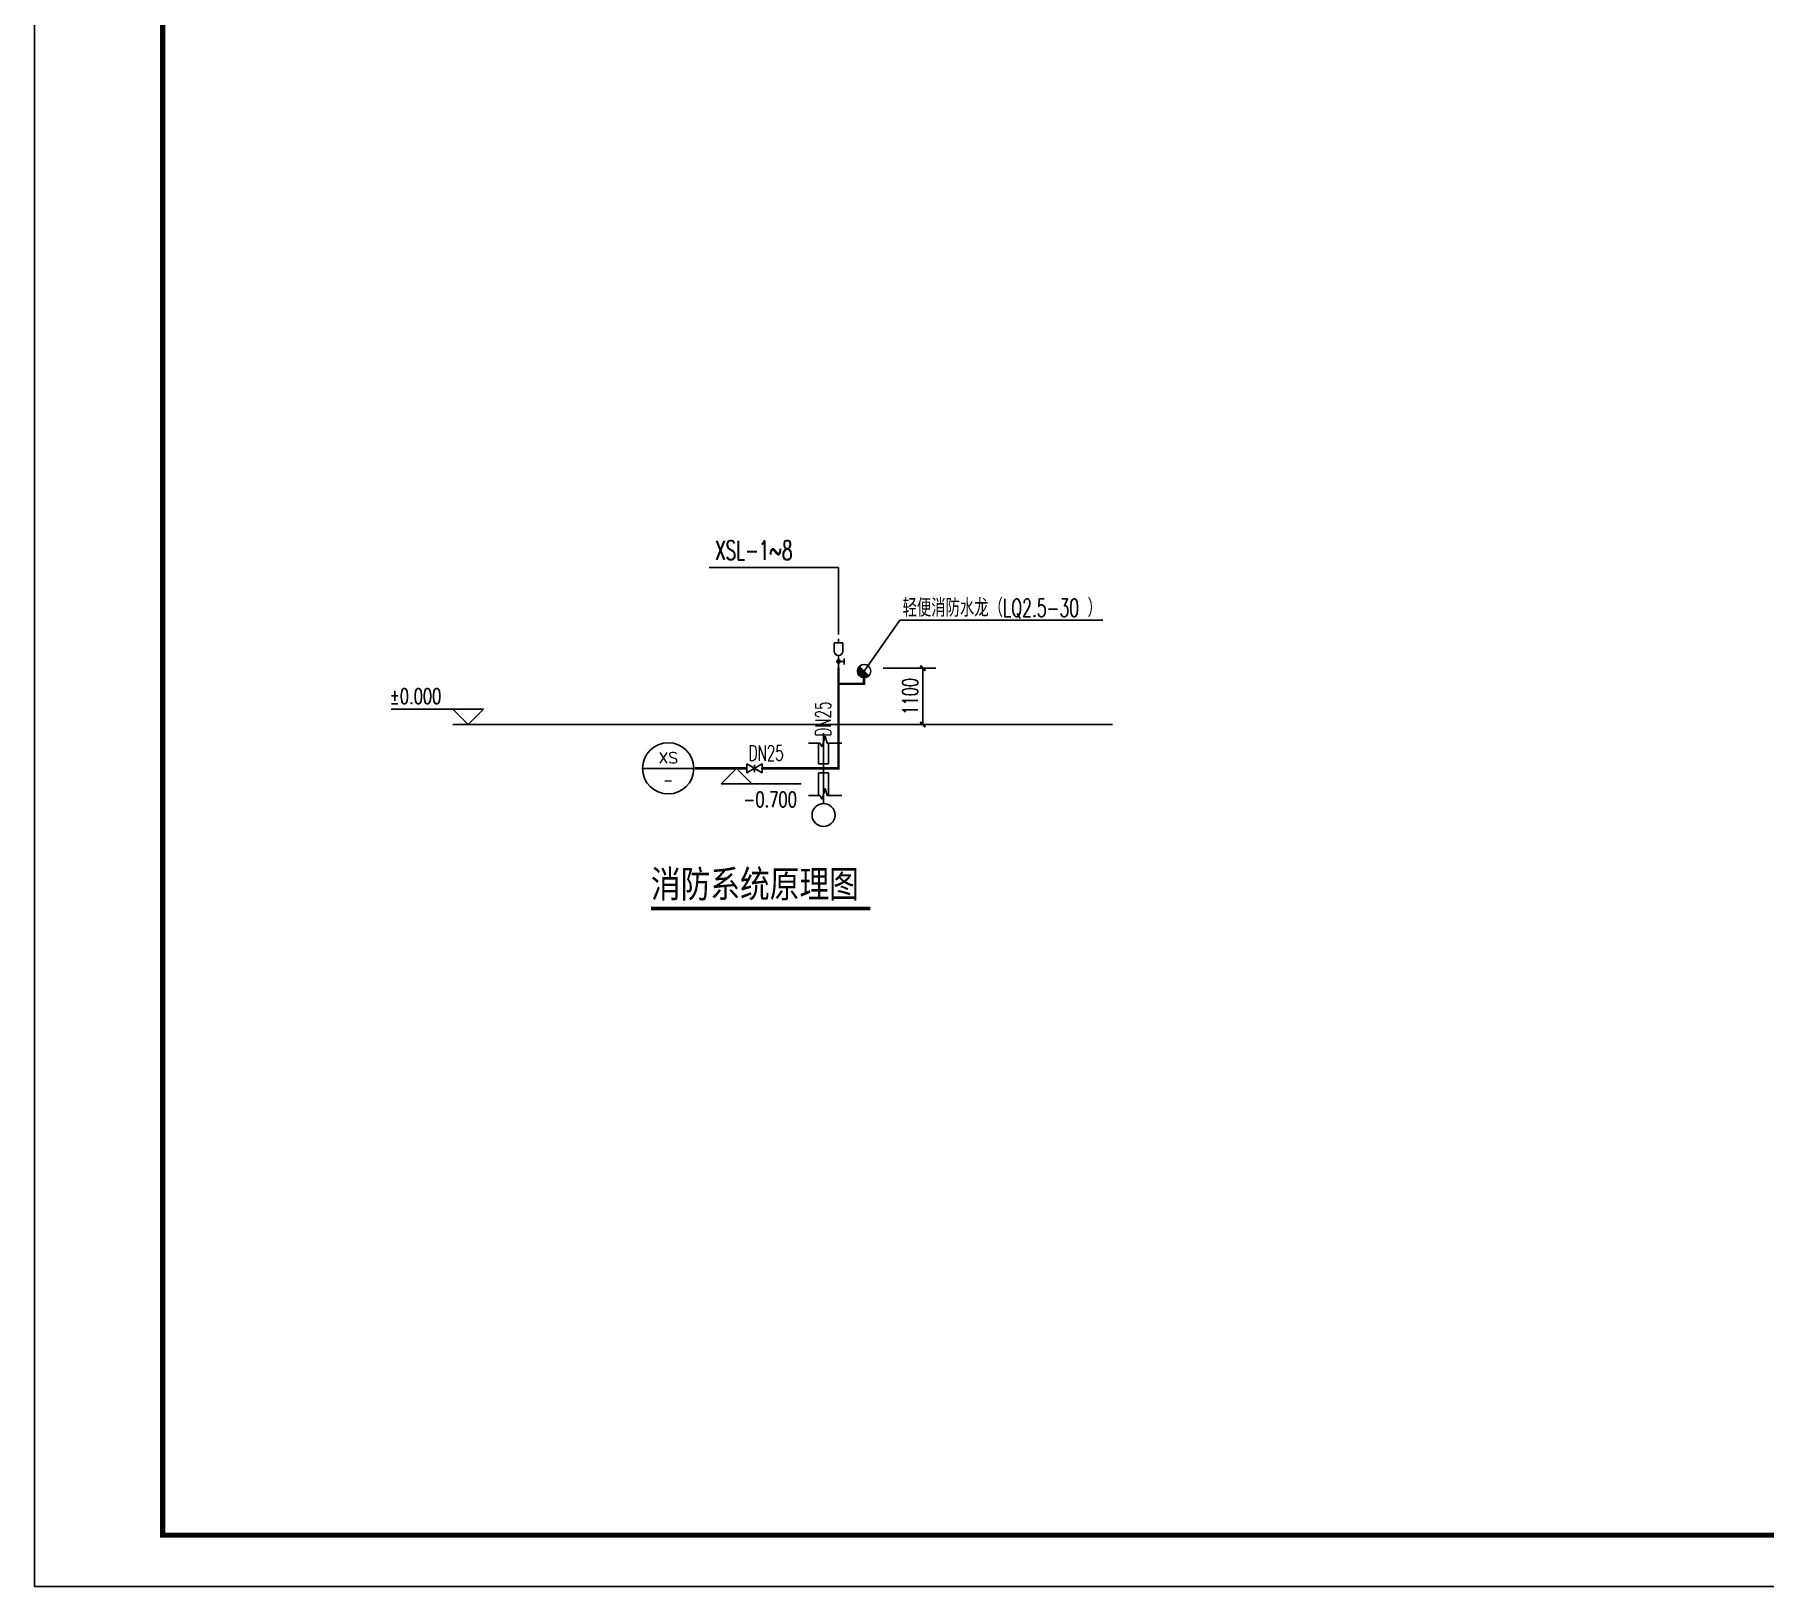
# Model space of a CAD drawing. Extents: x -173214 to 1102988, y -234847 to 675458.
# Drawn here: x 170967 to 187856, y 169273 to 184425 of the extents above; entities that cross this region are included whole.
import ezdxf
from ezdxf.enums import TextEntityAlignment as Align

# ---------------------------------------------------------------- set-up
doc = ezdxf.new("R2010")
doc.units = 0
doc.header["$LTSCALE"] = 1000
doc.header["$MEASUREMENT"] = 0
doc.linetypes.add('DOTE', pattern=[2.42, 2, -0.2, 0.02, -0.2])
doc.layers.get('Defpoints').update_dxf_attribs({"color": 250})
for name, color, linetype in [('0-建筑立面', 255, 'Continuous'), ('DIM_SYMB', 171, 'Continuous'), ('DIM_消防', 3, 'Continuous'), ('DOTE', 8, 'DOTE'), ('EQUIP_消火栓', 7, 'Continuous'), ('PIPE-消防', 1, 'Continuous'), ('PUB_DIM', 171, 'Continuous'), ('PUB_TEXT', 7, 'Continuous'), ('TEXT_消防', 7, 'Continuous'), ('TK', 4, 'Continuous'), ('TWT_DIM', 3, 'Continuous'), ('TWT_ELEV', 3, 'Continuous'), ('TWT_TEXT', 7, 'Continuous'), ('VALVE_喷淋', 7, 'Continuous'), ('VALVE_消防', 7, 'Continuous')]:
    doc.layers.add(name, color=color, linetype=linetype)
doc.styles.add('-宋体', font='', dxfattribs={"width": 0.8})
doc.styles.add('_TCH_DIM', font='SIMPLEX', dxfattribs={"bigfont": 'GBCBIG'})
doc.styles.add('_TCH_DIM_T3', font='SIMPLEX', dxfattribs={"width": 0.705882, "bigfont": 'GBCBIG'})
doc.styles.add('_TWT_CIRCLE', font='COMPLEX', dxfattribs={"width": 1.1, "height": 3, "bigfont": 'HZTXT'})
doc.styles.add('_TWT_PIPEDN', font='SIMPLEX', dxfattribs={"width": 0.8, "height": 3, "bigfont": 'HZTXT'})
doc.styles.add('_TWT_SERIAL', font='COMPLEX', dxfattribs={"width": 0.8, "height": 3, "bigfont": 'HZTXT'})
doc.styles.get("Standard").update_dxf_attribs({"font": 'gbenor.shx', "bigfont": 'gbcbig.shx'})
doc.styles.get('-宋体').set_extended_font_data('SimSun')
doc.dimstyles.new('_TWT_ARCH&&100', dxfattribs={"dimtxt": 297.5, "dimasz": 100, "dimexe": 250, "dimexo": 300, "dimgap": 100, "dimtad": 1, "dimdec": 0, "dimzin": 0, "dimdsep": 46, "dimtxsty": '_TCH_DIM_T3', "dimblk": 'ARCHTICK', "dimcen": 0.09, "dimclrt": 7, "dimazin": 2, "dimtfac": 1, "dimtdec": 0, "dimtix": 1, "dimtmove": 2, "dimatfit": 3, "dimfxl": 0, "dimtolj": 1, "dimtzin": 0, "dimarcsym": 0})

# ---------------------------------------------------------------- blocks, each defined once
blk = doc.blocks.new('$valve$00000669')
for p, q in [((0, 0), (212, 0)), ((108, 0), (108, -100)), ((287, 74), (433, 74)), ((433, 74), (433, -76)), ((433, 0), (500, 0)), ((158, -100), (58, -100)), ((433, -76), (287, -76))]:
    blk.add_line(p, q)
at = {"const_width": 31.2}
blk.add_lwpolyline([(108, 16, 1), (108, -16, 1)], format="xyb", close=True, dxfattribs=at)
blk.add_circle((108, 0), 31.2)
blk.add_arc((287, -1), 75, 90, 270)
blk = doc.blocks.new('_ArchTick')
at = {"color": 0, "linetype": 'ByBlock', "const_width": 0.4}
blk.add_lwpolyline([(-0.5, -0.5), (0.5, 0.5)], dxfattribs=at)
blk = doc.blocks.new('*D398')
at = {"layer": 'Defpoints', "color": 0}
for p in [(-6186119, -3099665), (-6185041, -3099665), (-6186119, -3100765)]:
    blk.add_point(p, dxfattribs=at)
at = {"layer": 'TWT_DIM', "color": 0, "lineweight": -2}
for p, q in [((-6185819, -3099665), (-6184791, -3099665)), ((-6185041, -3100765), (-6185041, -3099665)), ((-6185819, -3100765), (-6184791, -3100765))]:
    blk.add_line(p, q, dxfattribs=at)
at = {"layer": 'TWT_DIM', "color": 0, "lineweight": -2, "xscale": 100, "yscale": 100, "zscale": 100}
for p, rotation in [((-6185041, -3099665), 90), ((-6185041, -3100765), 270)]:
    blk.add_blockref('_ArchTick', p, dxfattribs=dict(at, rotation=rotation))
at = {"layer": 'TWT_DIM', "color": 7, "insert": (-6185290, -3100215), "char_height": 297.5, "attachment_point": 5, "rotation": 90, "style": '_TCH_DIM_T3'}
blk.add_mtext('\\A1;1100', dxfattribs=at)
blk = doc.blocks.new('$TwtSys$00000386')
blk.add_line((-93, 93, 0), (93, -93, 0))
blk.add_circle((0, 0, 0), 131)
at = {"color": 0}
for points in [[(34, -127, 0), (-127, 34, 0), (93, -93, 0), (-93, 93, 0)], [(-34, -127, 0), (-127, -34, 0), (34, -127, 0), (-127, 34, 0)], [(-93, -93, 0), (-93, -93, 0), (-34, -127, 0), (-127, -34, 0)]]:
    blk.add_solid(points, dxfattribs=at)
at = {"flags": 9}
blk.add_attdef('A', (0, 0, 0), '', height=0.00524, dxfattribs=at)
blk = doc.blocks.new('$VALVE$00000757')
for p, q in [((0, 687), (0, 88)), ((-293, 493), (-74, 493)), ((-74, 493), (-29, 423)), ((-29, 423), (33, 631)), ((33, 631), (72, 493)), ((72, 493), (355, 493)), ((0, 88), (0, -88)), ((0, -88), (0, -687)), ((-293, -528), (-74, -528)), ((-74, -528), (-29, -598)), ((-29, -598), (33, -390)), ((33, -390), (72, -528)), ((72, -528), (355, -528))]:
    blk.add_line(p, q)
for points in [[(-100, 493), (-100, 88)], [(100, 88), (100, 493)], [(-100, 88), (100, 88)], [(-100, -88), (-100, -528)], [(100, -88), (-100, -88)], [(100, -528), (100, -88)]]:
    blk.add_lwpolyline(points)
blk.add_circle((0, -911), 224)
blk = doc.blocks.new('$VALVE$00000296')
for points in [[(-125, 72), (-125, -72), (125, 72), (125, -72), (-125, 72)], [(0, 60), (0, -64)]]:
    blk.add_lwpolyline(points)
for p in [(-125, 0), (125, 0)]:
    blk.add_point(p)
blk = doc.blocks.new('GeYuanFrame_20013841', base_point=(20.09, 4.53))
at = {"layer": 'TK'}
blk.add_lwpolyline([(20.09, 4.53), (20.09, 598.53), (861.09, 598.53), (861.09, 4.53)], close=True, dxfattribs=at)
at = {"layer": 'TK', "const_width": 1}
blk.add_lwpolyline([(45.09, 588.53), (851.09, 588.53), (851.09, 14.53), (45.09, 14.53)], close=True, dxfattribs=at)
blk = doc.blocks.new('1324')
at = {"layer": 'PIPE-消防', "linetype": 'Continuous'}
for points in [[(-6186188.9, -3099971.1), (-6186188.9, -3099996.1), (-6186163.9, -3099996.1)], [(-6186188.9, -3099971.1), (-6186163.9, -3099971.1), (-6186163.9, -3099996.1)], [(-6186688.9, -3101621.1), (-6186688.9, -3101646.1), (-6186663.9, -3101646.1)], [(-6186688.9, -3101621.1), (-6186663.9, -3101621.1), (-6186663.9, -3101646.1)]]:
    blk.add_hatch(color=256, dxfattribs=at).paths.add_polyline_path(points)
at = {"color": 3}
for p, q in [((-6186188.9, -3099721.1, 0), (-6185489.7, -3098729.3, 0)), ((-6185489.7, -3098729.3, 0), (-6181524.4, -3098729.3, 0))]:
    blk.add_line(p, q, dxfattribs=at)
at = {"layer": 'DIM_消防'}
for p, q in [((-6186688.9, -3097699.8), (-6189211.1, -3097699.8)), ((-6186688.9, -3099009.7), (-6186688.9, -3097699.8)), ((-6189513.7, -3101621.1), (-6190513.7, -3101621.1))]:
    blk.add_line(p, q, dxfattribs=at)
blk.add_circle((-6190013.7, -3101621.1), 500, dxfattribs=at)
at = {"layer": 'DOTE', "color": 9, "ltscale": 10}
blk.add_line((-6193922.4, -3100765.3), (-6181338.4, -3100765.3), dxfattribs=at)
at = {"layer": 'PIPE-消防', "linetype": 'Continuous', "const_width": 50}
for points in [[(-6186688.9, -3099971.1), (-6186688.9, -3099654.6)], [(-6186188.9, -3099971.1), (-6186188.9, -3099852.1)], [(-6186688.9, -3099971.1), (-6186188.9, -3099971.1)], [(-6186688.9, -3101321.1), (-6186688.9, -3099971.1)], [(-6186688.9, -3101621.1), (-6186688.9, -3101321.1)], [(-6189493.3, -3101621.1), (-6188481.2, -3101621.1)], [(-6188181.2, -3101621.1), (-6186688.9, -3101621.1)]]:
    blk.add_lwpolyline(points, dxfattribs=at)
at = {"layer": 'TWT_ELEV'}
for p, q in [((-6188679.8, -3101621.1), (-6188979.8, -3101921.1)), ((-6188679.8, -3101621.1), (-6188379.8, -3101921.1)), ((-6188979.8, -3101921.1), (-6187414.8, -3101921.1))]:
    blk.add_line(p, q, dxfattribs=at)
at = {"layer": 'EQUIP_消火栓'}
blk.add_blockref('$TwtSys$00000386', (-6186188.9, -3099721.1), dxfattribs=at)
at = {"layer": 'VALVE_喷淋', "xscale": 1.125, "yscale": 1.125, "zscale": 1.125, "rotation": 89.99999999999999}
blk.add_blockref('$valve$00000669', (-6186688.9, -3099654.6), dxfattribs=at)
at = {"layer": 'VALVE_消防'}
blk.add_blockref('$VALVE$00000757', (-6186980.6, -3101621.1), dxfattribs=at)
at = {"layer": 'VALVE_消防', "xscale": 1.2, "yscale": 1.2, "zscale": 1.2}
blk.add_blockref('$VALVE$00000296', (-6188331.2, -3101621.1), dxfattribs=at)
at = {"layer": 'DIM_消防', "color": 7, "style": '_TWT_CIRCLE'}
blk.add_text('XS', height=211.98, dxfattribs=at).set_placement((-6190202.4, -3101520.7), (-6189824.9, -3101520.7), align=Align.FIT)
at = {"layer": 'DIM_消防', "color": 7, "style": '_TWT_CIRCLE', "width": 0.777778}
blk.add_text('-', height=258.7, dxfattribs=at).set_placement((-6190108.5, -3101972.7), (-6189918.8, -3101972.7), align=Align.FIT)
at = {"layer": 'TEXT_消防', "linetype": 'Continuous', "style": '_TWT_PIPEDN', "width": 0.64}
blk.add_text('DN25', height=300, rotation=90, dxfattribs=at).set_placement((-6186838.9, -3100998.1))
blk.add_text('DN25', height=300, dxfattribs=at).set_placement((-6188443.1, -3101471.1))
at = {"layer": 'TWT_TEXT'}
for s, height, style, width, p in [('XSL-1~8', 375, '_TWT_SERIAL', 0.64, (-6189098.6, -3097549.8)), ('轻便消防水龙（', 350, '_TWT_PIPEDN', 0.8, (-6185437.5, -3098661.3, 0)), ('LQ2.5-30', 350, '_TWT_PIPEDN', 0.64, (-6183477.5, -3098661.3, 0)), ('）', 350, '_TWT_PIPEDN', 0.8, (-6181824.2, -3098661.3, 0)), ('-0.700', 297.5, '_TCH_DIM', 0.705882, (-6188544.8, -3102376.1))]:
    blk.add_text(s, height=height, dxfattribs=dict(at, style=style, width=width)).set_placement(p)
at = {"layer": 'TWT_DIM'}
dim = blk.add_aligned_dim(p1=(-6186118.9, -3100765.3), p2=(-6186118.9, -3099665.3), distance=-1077.8, dimstyle='_TWT_ARCH&&100', dxfattribs=at)
dim.commit()
dim.dimension.update_dxf_attribs({"geometry": '*D398', "text_midpoint": (-6185289.8, -3100215.3)})

msp = doc.modelspace()

# ---------------------------------------------------------------- linework, layer by layer
at = {"layer": 'DIM_SYMB', "const_width": 35}
msp.add_lwpolyline([(176984.7, 175892.2), (179128.1, 175892.2)], dxfattribs=at)
at = {"layer": 'PUB_DIM'}
for p, q in [((175349.1, 177838.5), (174449.1, 177838.5)), ((175199.1, 177688.5), (175049.1, 177838.5)), ((176152.9, 177688.5), (175049.1, 177688.5)), ((175199.1, 177688.5), (175349.1, 177838.5))]:
    msp.add_line(p, q, dxfattribs=at)

# ---------------------------------------------------------------- block references
at = {"xscale": 0.5, "yscale": 0.5, "zscale": 0.5}
msp.add_blockref('1324', (3272160.3, 1728071.1), dxfattribs=at)
at = {"layer": '0-建筑立面', "xscale": 50, "yscale": 50, "zscale": 50}
msp.add_blockref('GeYuanFrame_20013841', (170967.1, 169273.5), dxfattribs=at)

# ---------------------------------------------------------------- texts
at = {"layer": 'PUB_TEXT'}
for s, height, style, width, p in [('%%P0.000', 148.75, '_TCH_DIM', 0.705882, (174434.1, 177891)), ('消防系统原理图', 265.82, '-宋体', 0.8, (176984.7, 175999.2))]:
    msp.add_text(s, height=height, dxfattribs=dict(at, style=style, width=width)).set_placement(p)

doc.saveas('drawing.dxf')
